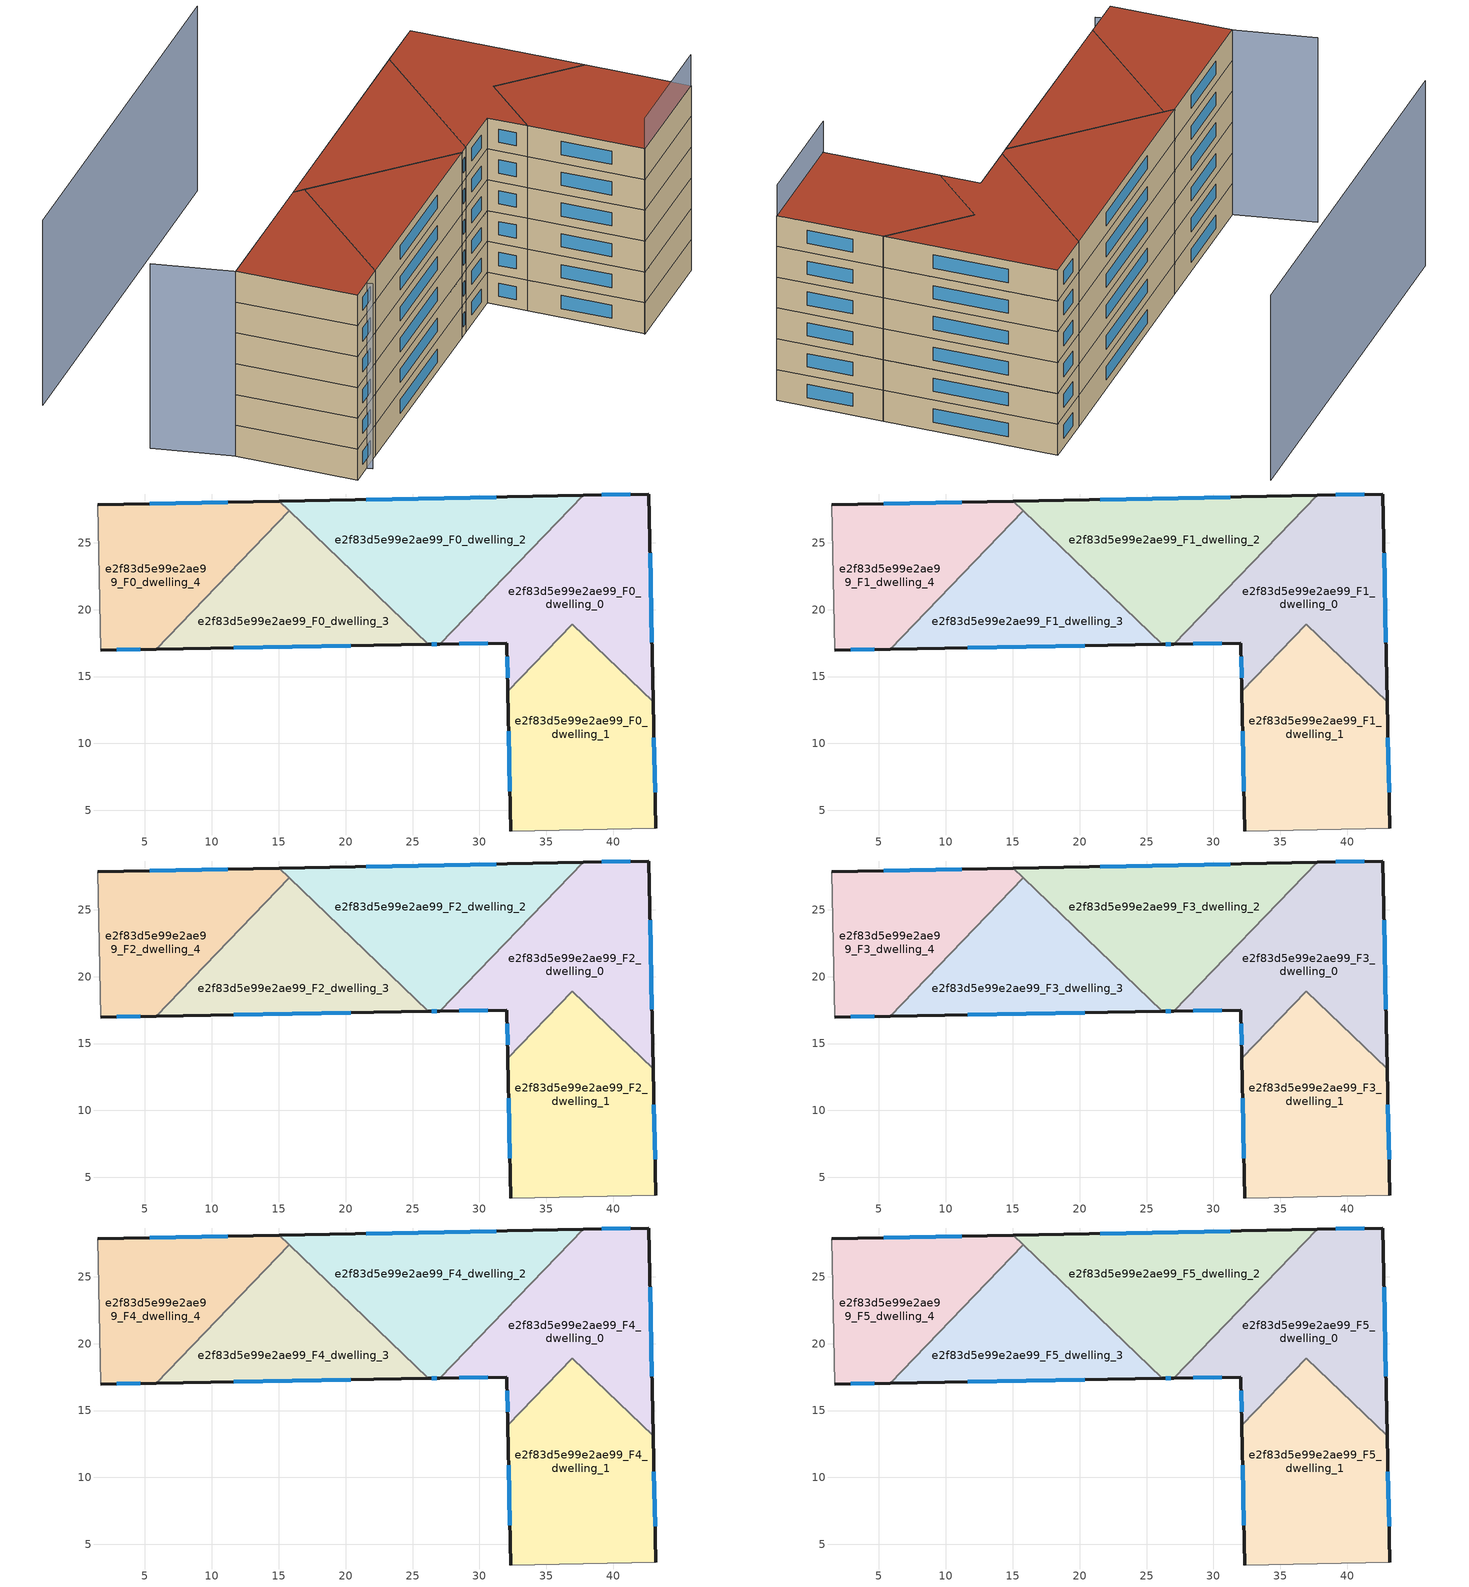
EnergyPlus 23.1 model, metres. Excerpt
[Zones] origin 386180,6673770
e2f83d5e99e2ae99_F0_dwelling_0
 floor ground (EU_floor_Construction): 42.66,28.64 42.98,13.13 36.95,18.92 32.12,13.9 32.04,17.5 27.05,17.42 37.75,28.55 z0
 wall outside (EU_wall_Construction): 27.05,17.42 32.04,17.5 32.12,13.9 / 42.98,13.13 42.66,28.64 37.75,28.55 z0:3
 wall to e2f83d5e99e2ae99_F0_dwelling_1 (EU_wall_Construction): 32.12,13.9 36.95,18.92 42.98,13.13 z0:3
 wall to e2f83d5e99e2ae99_F0_dwelling_2 (EU_wall_Construction): 37.75,28.55 27.05,17.42 z0:3
 window (EU_Window_Construction): 32.07,16.47 32.1,14.93 / 28.48,17.44 30.62,17.48 / 41.25,28.62 39.15,28.57 / 42.89,17.56 42.75,24.21 z0.86:2.14
e2f83d5e99e2ae99_F0_dwelling_1
 floor ground (EU_floor_Construction): 42.98,13.13 43.18,3.66 32.34,3.46 32.12,13.9 36.95,18.92 z0
 wall outside (EU_wall_Construction): 32.12,13.9 32.34,3.46 / 43.18,3.66 42.98,13.13 z0:3
 wall adiabatic (EU_wall_Construction): 32.34,3.46 43.18,3.66 z0:3
 window (EU_Window_Construction): 32.18,10.91 32.28,6.44 / 43.12,6.36 43.04,10.42 z0.86:2.14
e2f83d5e99e2ae99_F0_dwelling_2
 floor ground (EU_floor_Construction): 37.75,28.55 27.05,17.42 26.18,17.4 15.06,28.1 z0
 wall outside (EU_wall_Construction): 26.18,17.4 27.05,17.42 / 37.75,28.55 15.06,28.1 z0:3
 wall to e2f83d5e99e2ae99_F0_dwelling_3 (EU_wall_Construction): 15.79,27.4 26.18,17.4 z0:3
 wall to e2f83d5e99e2ae99_F0_dwelling_4 (EU_wall_Construction): 15.06,28.1 15.78,27.4 z0:3
 window (EU_Window_Construction): 26.43,17.4 26.8,17.41 / 31.27,28.42 21.54,28.23 z0.86:2.14
e2f83d5e99e2ae99_F0_dwelling_3
 floor ground (EU_floor_Construction): 26.18,17.4 5.84,17.05 15.78,27.4 z0
 wall outside (EU_wall_Construction): 5.84,17.05 26.18,17.4 z0:3
 wall to e2f83d5e99e2ae99_F0_dwelling_4 (EU_wall_Construction): 15.79,27.4 5.84,17.05 z0:3
 window (EU_Window_Construction): 11.65,17.15 20.37,17.3 z0.86:2.14
e2f83d5e99e2ae99_F0_dwelling_4
 floor ground (EU_floor_Construction): 15.78,27.4 5.84,17.05 1.7,16.98 1.47,27.83 15.06,28.1 z0
 wall outside (EU_wall_Construction): 1.7,16.98 5.84,17.05 / 15.06,28.1 1.47,27.83 z0:3
 wall adiabatic (EU_wall_Construction): 1.47,27.83 1.7,16.98 z0:3
 window (EU_Window_Construction): 2.88,17 4.66,17.03 / 11.18,28.02 5.35,27.91 z0.86:2.14
e2f83d5e99e2ae99_F1_dwelling_0
 floor to e2f83d5e99e2ae99_F0_dwelling_0 (EU_floor_Construction): 42.65,28.64 42.98,13.13 36.95,18.92 32.12,13.9 32.04,17.5 27.05,17.42 37.75,28.55 z3
 wall outside (EU_wall_Construction): 27.05,17.42 32.04,17.5 32.12,13.9 / 42.98,13.13 42.66,28.64 37.75,28.55 z3:6
 wall to e2f83d5e99e2ae99_F1_dwelling_1 (EU_wall_Construction): 32.12,13.9 36.95,18.92 42.98,13.13 z3:6
 wall to e2f83d5e99e2ae99_F1_dwelling_2 (EU_wall_Construction): 37.75,28.55 27.05,17.42 z3:6
 window (EU_Window_Construction): 32.07,16.47 32.1,14.93 / 28.48,17.44 30.62,17.48 / 41.25,28.62 39.15,28.57 / 42.89,17.56 42.75,24.21 z3.86:5.14
e2f83d5e99e2ae99_F1_dwelling_1
 floor to e2f83d5e99e2ae99_F0_dwelling_1 (EU_floor_Construction): 42.98,13.13 43.18,3.66 32.34,3.46 32.12,13.9 36.95,18.92 z3
 wall outside (EU_wall_Construction): 32.12,13.9 32.34,3.46 / 43.18,3.66 42.98,13.13 z3:6
 wall adiabatic (EU_wall_Construction): 32.34,3.46 43.18,3.66 z3:6
 window (EU_Window_Construction): 32.18,10.91 32.28,6.44 / 43.12,6.36 43.04,10.42 z3.86:5.14
e2f83d5e99e2ae99_F1_dwelling_2
 floor to e2f83d5e99e2ae99_F0_dwelling_2 (EU_floor_Construction): 37.75,28.55 27.05,17.42 26.18,17.4 15.06,28.1 z3
 wall outside (EU_wall_Construction): 26.18,17.4 27.05,17.42 / 37.75,28.55 15.06,28.1 z3:6
 wall to e2f83d5e99e2ae99_F1_dwelling_3 (EU_wall_Construction): 15.79,27.4 26.18,17.4 z3:6
 wall to e2f83d5e99e2ae99_F1_dwelling_4 (EU_wall_Construction): 15.06,28.1 15.78,27.4 z3:6
 window (EU_Window_Construction): 26.43,17.4 26.8,17.41 / 31.27,28.42 21.54,28.23 z3.86:5.14
e2f83d5e99e2ae99_F1_dwelling_3
 floor to e2f83d5e99e2ae99_F0_dwelling_3 (EU_floor_Construction): 26.18,17.4 5.84,17.05 15.78,27.4 z3
 wall outside (EU_wall_Construction): 5.84,17.05 26.18,17.4 z3:6
 wall to e2f83d5e99e2ae99_F1_dwelling_4 (EU_wall_Construction): 15.79,27.4 5.84,17.05 z3:6
 window (EU_Window_Construction): 11.65,17.15 20.37,17.3 z3.86:5.14
e2f83d5e99e2ae99_F1_dwelling_4
 floor to e2f83d5e99e2ae99_F0_dwelling_4 (EU_floor_Construction): 15.78,27.4 5.84,17.05 1.7,16.98 1.47,27.83 15.06,28.1 z3
 wall outside (EU_wall_Construction): 1.7,16.98 5.84,17.05 / 15.06,28.1 1.47,27.83 z3:6
 wall adiabatic (EU_wall_Construction): 1.47,27.83 1.7,16.98 z3:6
 window (EU_Window_Construction): 2.88,17 4.66,17.03 / 11.18,28.02 5.35,27.91 z3.86:5.14
e2f83d5e99e2ae99_F2_dwelling_0
 floor to e2f83d5e99e2ae99_F1_dwelling_0 (EU_floor_Construction): 42.65,28.64 42.98,13.13 36.95,18.92 32.12,13.9 32.04,17.5 27.05,17.42 37.75,28.55 z6
 wall outside (EU_wall_Construction): 27.05,17.42 32.04,17.5 32.12,13.9 / 42.98,13.13 42.66,28.64 37.75,28.55 z6:9
 wall to e2f83d5e99e2ae99_F2_dwelling_1 (EU_wall_Construction): 32.12,13.9 36.95,18.92 42.98,13.13 z6:9
 wall to e2f83d5e99e2ae99_F2_dwelling_2 (EU_wall_Construction): 37.75,28.55 27.05,17.42 z6:9
 window (EU_Window_Construction): 32.07,16.47 32.1,14.93 / 28.48,17.44 30.62,17.48 / 41.25,28.62 39.15,28.57 / 42.89,17.56 42.75,24.21 z6.86:8.14
e2f83d5e99e2ae99_F2_dwelling_1
 floor to e2f83d5e99e2ae99_F1_dwelling_1 (EU_floor_Construction): 42.98,13.13 43.18,3.66 32.34,3.46 32.12,13.9 36.95,18.92 z6
 wall outside (EU_wall_Construction): 32.12,13.9 32.34,3.46 / 43.18,3.66 42.98,13.13 z6:9
 wall adiabatic (EU_wall_Construction): 32.34,3.46 43.18,3.66 z6:9
 window (EU_Window_Construction): 32.18,10.91 32.28,6.44 / 43.12,6.36 43.04,10.42 z6.86:8.14
e2f83d5e99e2ae99_F2_dwelling_2
 floor to e2f83d5e99e2ae99_F1_dwelling_2 (EU_floor_Construction): 37.75,28.55 27.05,17.42 26.18,17.4 15.06,28.1 z6
 wall outside (EU_wall_Construction): 26.18,17.4 27.05,17.42 / 37.75,28.55 15.06,28.1 z6:9
 wall to e2f83d5e99e2ae99_F2_dwelling_3 (EU_wall_Construction): 15.79,27.4 26.18,17.4 z6:9
 wall to e2f83d5e99e2ae99_F2_dwelling_4 (EU_wall_Construction): 15.06,28.1 15.78,27.4 z6:9
 window (EU_Window_Construction): 26.43,17.4 26.8,17.41 / 31.27,28.42 21.54,28.23 z6.86:8.14
e2f83d5e99e2ae99_F2_dwelling_3
 floor to e2f83d5e99e2ae99_F1_dwelling_3 (EU_floor_Construction): 26.18,17.4 5.84,17.05 15.78,27.4 z6
 wall outside (EU_wall_Construction): 5.84,17.05 26.18,17.4 z6:9
 wall to e2f83d5e99e2ae99_F2_dwelling_4 (EU_wall_Construction): 15.79,27.4 5.84,17.05 z6:9
 window (EU_Window_Construction): 11.65,17.15 20.37,17.3 z6.86:8.14
e2f83d5e99e2ae99_F2_dwelling_4
 floor to e2f83d5e99e2ae99_F1_dwelling_4 (EU_floor_Construction): 15.78,27.4 5.84,17.05 1.7,16.98 1.47,27.83 15.06,28.1 z6
 wall outside (EU_wall_Construction): 1.7,16.98 5.84,17.05 / 15.06,28.1 1.47,27.83 z6:9
 wall adiabatic (EU_wall_Construction): 1.47,27.83 1.7,16.98 z6:9
 window (EU_Window_Construction): 2.88,17 4.66,17.03 / 11.18,28.02 5.35,27.91 z6.86:8.14
e2f83d5e99e2ae99_F3_dwelling_0
 floor to e2f83d5e99e2ae99_F2_dwelling_0 (EU_floor_Construction): 42.65,28.64 42.98,13.13 36.95,18.92 32.12,13.9 32.04,17.5 27.05,17.42 37.75,28.55 z9
 wall outside (EU_wall_Construction): 27.05,17.42 32.04,17.5 32.12,13.9 / 42.98,13.13 42.66,28.64 37.75,28.55 z9:12
 wall to e2f83d5e99e2ae99_F3_dwelling_1 (EU_wall_Construction): 32.12,13.9 36.95,18.92 42.98,13.13 z9:12
 wall to e2f83d5e99e2ae99_F3_dwelling_2 (EU_wall_Construction): 37.75,28.55 27.05,17.42 z9:12
 window (EU_Window_Construction): 32.07,16.47 32.1,14.93 / 28.48,17.44 30.62,17.48 / 41.25,28.62 39.15,28.57 / 42.89,17.56 42.75,24.21 z9.86:11.14
e2f83d5e99e2ae99_F3_dwelling_1
 floor to e2f83d5e99e2ae99_F2_dwelling_1 (EU_floor_Construction): 42.98,13.13 43.18,3.66 32.34,3.46 32.12,13.9 36.95,18.92 z9
 wall outside (EU_wall_Construction): 32.12,13.9 32.34,3.46 / 43.18,3.66 42.98,13.13 z9:12
 wall adiabatic (EU_wall_Construction): 32.34,3.46 43.18,3.66 z9:12
 window (EU_Window_Construction): 32.18,10.91 32.28,6.44 / 43.12,6.36 43.04,10.42 z9.86:11.14
e2f83d5e99e2ae99_F3_dwelling_2
 floor to e2f83d5e99e2ae99_F2_dwelling_2 (EU_floor_Construction): 37.75,28.55 27.05,17.42 26.18,17.4 15.06,28.1 z9
 wall outside (EU_wall_Construction): 26.18,17.4 27.05,17.42 / 37.75,28.55 15.06,28.1 z9:12
 wall to e2f83d5e99e2ae99_F3_dwelling_3 (EU_wall_Construction): 15.79,27.4 26.18,17.4 z9:12
 wall to e2f83d5e99e2ae99_F3_dwelling_4 (EU_wall_Construction): 15.06,28.1 15.78,27.4 z9:12
 window (EU_Window_Construction): 26.43,17.4 26.8,17.41 / 31.27,28.42 21.54,28.23 z9.86:11.14
e2f83d5e99e2ae99_F3_dwelling_3
 floor to e2f83d5e99e2ae99_F2_dwelling_3 (EU_floor_Construction): 26.18,17.4 5.84,17.05 15.78,27.4 z9
 wall outside (EU_wall_Construction): 5.84,17.05 26.18,17.4 z9:12
 wall to e2f83d5e99e2ae99_F3_dwelling_4 (EU_wall_Construction): 15.79,27.4 5.84,17.05 z9:12
 window (EU_Window_Construction): 11.65,17.15 20.37,17.3 z9.86:11.14
e2f83d5e99e2ae99_F3_dwelling_4
 floor to e2f83d5e99e2ae99_F2_dwelling_4 (EU_floor_Construction): 15.78,27.4 5.84,17.05 1.7,16.98 1.47,27.83 15.06,28.1 z9
 wall outside (EU_wall_Construction): 1.7,16.98 5.84,17.05 / 15.06,28.1 1.47,27.83 z9:12
 wall adiabatic (EU_wall_Construction): 1.47,27.83 1.7,16.98 z9:12
 window (EU_Window_Construction): 2.88,17 4.66,17.03 / 11.18,28.02 5.35,27.91 z9.86:11.14
e2f83d5e99e2ae99_F4_dwelling_0
 floor to e2f83d5e99e2ae99_F3_dwelling_0 (EU_floor_Construction): 42.65,28.64 42.98,13.13 36.95,18.92 32.12,13.9 32.04,17.5 27.05,17.42 37.75,28.55 z12
 wall outside (EU_wall_Construction): 27.05,17.42 32.04,17.5 32.12,13.9 / 42.98,13.13 42.66,28.64 37.75,28.55 z12:15
 wall to e2f83d5e99e2ae99_F4_dwelling_1 (EU_wall_Construction): 32.12,13.9 36.95,18.92 42.98,13.13 z12:15
 wall to e2f83d5e99e2ae99_F4_dwelling_2 (EU_wall_Construction): 37.75,28.55 27.05,17.42 z12:15
 window (EU_Window_Construction): 32.07,16.47 32.1,14.93 / 28.48,17.44 30.62,17.48 / 41.25,28.62 39.15,28.57 / 42.89,17.56 42.75,24.21 z12.86:14.14
e2f83d5e99e2ae99_F4_dwelling_1
 floor to e2f83d5e99e2ae99_F3_dwelling_1 (EU_floor_Construction): 42.98,13.13 43.18,3.66 32.34,3.46 32.12,13.9 36.95,18.92 z12
 wall outside (EU_wall_Construction): 32.12,13.9 32.34,3.46 / 43.18,3.66 42.98,13.13 z12:15
 wall adiabatic (EU_wall_Construction): 32.34,3.46 43.18,3.66 z12:15
 window (EU_Window_Construction): 32.18,10.91 32.28,6.44 / 43.12,6.36 43.04,10.42 z12.86:14.14
e2f83d5e99e2ae99_F4_dwelling_2
 floor to e2f83d5e99e2ae99_F3_dwelling_2 (EU_floor_Construction): 37.75,28.55 27.05,17.42 26.18,17.4 15.06,28.1 z12
 wall outside (EU_wall_Construction): 26.18,17.4 27.05,17.42 / 37.75,28.55 15.06,28.1 z12:15
 wall to e2f83d5e99e2ae99_F4_dwelling_3 (EU_wall_Construction): 15.79,27.4 26.18,17.4 z12:15
 wall to e2f83d5e99e2ae99_F4_dwelling_4 (EU_wall_Construction): 15.06,28.1 15.78,27.4 z12:15
 window (EU_Window_Construction): 26.43,17.4 26.8,17.41 / 31.27,28.42 21.54,28.23 z12.86:14.14
e2f83d5e99e2ae99_F4_dwelling_3
 floor to e2f83d5e99e2ae99_F3_dwelling_3 (EU_floor_Construction): 26.18,17.4 5.84,17.05 15.78,27.4 z12
 wall outside (EU_wall_Construction): 5.84,17.05 26.18,17.4 z12:15
 wall to e2f83d5e99e2ae99_F4_dwelling_4 (EU_wall_Construction): 15.79,27.4 5.84,17.05 z12:15
 window (EU_Window_Construction): 11.65,17.15 20.37,17.3 z12.86:14.14
e2f83d5e99e2ae99_F4_dwelling_4
 floor to e2f83d5e99e2ae99_F3_dwelling_4 (EU_floor_Construction): 15.78,27.4 5.84,17.05 1.7,16.98 1.47,27.83 15.06,28.1 z12
 wall outside (EU_wall_Construction): 1.7,16.98 5.84,17.05 / 15.06,28.1 1.47,27.83 z12:15
 wall adiabatic (EU_wall_Construction): 1.47,27.83 1.7,16.98 z12:15
 window (EU_Window_Construction): 2.88,17 4.66,17.03 / 11.18,28.02 5.35,27.91 z12.86:14.14
e2f83d5e99e2ae99_F5_dwelling_0
 floor to e2f83d5e99e2ae99_F4_dwelling_0 (EU_floor_Construction): 42.65,28.64 42.98,13.13 36.95,18.92 32.12,13.9 32.04,17.5 27.05,17.42 37.75,28.55 z15
 wall outside (EU_wall_Construction): 27.05,17.42 32.04,17.5 32.12,13.9 / 42.98,13.13 42.66,28.64 37.75,28.55 z15:18
 wall to e2f83d5e99e2ae99_F5_dwelling_1 (EU_wall_Construction): 32.12,13.9 36.95,18.92 42.98,13.13 z15:18
 wall to e2f83d5e99e2ae99_F5_dwelling_2 (EU_wall_Construction): 37.75,28.55 27.05,17.42 z15:18
 window (EU_Window_Construction): 32.07,16.47 32.1,14.93 / 28.48,17.44 30.62,17.48 / 41.25,28.62 39.15,28.57 / 42.89,17.56 42.75,24.21 z15.86:17.14
 roof outside (EU_roof_Construction): 42.98,13.13 42.66,28.64 37.75,28.55 27.05,17.42 32.04,17.5 32.12,13.9 36.95,18.92 z18
e2f83d5e99e2ae99_F5_dwelling_1
 floor to e2f83d5e99e2ae99_F4_dwelling_1 (EU_floor_Construction): 42.98,13.13 43.18,3.66 32.34,3.46 32.12,13.9 36.95,18.92 z15
 wall outside (EU_wall_Construction): 32.12,13.9 32.34,3.46 / 43.18,3.66 42.98,13.13 z15:18
 wall adiabatic (EU_wall_Construction): 32.34,3.46 43.18,3.66 z15:18
 window (EU_Window_Construction): 32.18,10.91 32.28,6.44 / 43.12,6.36 43.04,10.42 z15.86:17.14
 roof outside (EU_roof_Construction): 43.18,3.66 42.98,13.13 36.95,18.92 32.12,13.9 32.34,3.46 z18
e2f83d5e99e2ae99_F5_dwelling_2
 floor to e2f83d5e99e2ae99_F4_dwelling_2 (EU_floor_Construction): 37.75,28.55 27.05,17.42 26.18,17.4 15.06,28.1 z15
 wall outside (EU_wall_Construction): 26.18,17.4 27.05,17.42 / 37.75,28.55 15.06,28.1 z15:18
 wall to e2f83d5e99e2ae99_F5_dwelling_3 (EU_wall_Construction): 15.79,27.4 26.18,17.4 z15:18
 wall to e2f83d5e99e2ae99_F5_dwelling_4 (EU_wall_Construction): 15.06,28.1 15.78,27.4 z15:18
 window (EU_Window_Construction): 26.43,17.4 26.8,17.41 / 31.27,28.42 21.54,28.23 z15.86:17.14
 roof outside (EU_roof_Construction): 27.05,17.42 37.75,28.55 15.06,28.1 26.18,17.4 z18
e2f83d5e99e2ae99_F5_dwelling_3
 floor to e2f83d5e99e2ae99_F4_dwelling_3 (EU_floor_Construction): 26.18,17.4 5.84,17.05 15.78,27.4 z15
 wall outside (EU_wall_Construction): 5.84,17.05 26.18,17.4 z15:18
 wall to e2f83d5e99e2ae99_F5_dwelling_4 (EU_wall_Construction): 15.79,27.4 5.84,17.05 z15:18
 window (EU_Window_Construction): 11.65,17.15 20.37,17.3 z15.86:17.14
 roof outside (EU_roof_Construction): 26.18,17.4 15.78,27.4 5.84,17.05 z18
e2f83d5e99e2ae99_F5_dwelling_4
 floor to e2f83d5e99e2ae99_F4_dwelling_4 (EU_floor_Construction): 15.78,27.4 5.84,17.05 1.7,16.98 1.47,27.83 15.06,28.1 z15
 wall outside (EU_wall_Construction): 1.7,16.98 5.84,17.05 / 15.06,28.1 1.47,27.83 z15:18
 wall adiabatic (EU_wall_Construction): 1.47,27.83 1.7,16.98 z15:18
 window (EU_Window_Construction): 2.88,17 4.66,17.03 / 11.18,28.02 5.35,27.91 z15.86:17.14
 roof outside (EU_roof_Construction): 5.84,17.05 15.78,27.4 15.06,28.1 1.47,27.83 1.7,16.98 z18
shading: 32.27,3.46 43.18,3.68 z0:21; 0.01,34.9 3.88,16.49 / 39.79,46.57 3.11,45.77 z0:18
[Building]
EU S2 Campaign: North Axis=0; Terrain=City; Solar Distribution=FullExterior
[Site:Location]
Helsinki-Vantaa.AP: Latitude=60.317; Longitude=24.963; Time Zone=2; Elevation=54.6
[SizingPeriod:WeatherFileDays]
AnnualSizingPeriod: Begin Month=1; Begin Day of Month=1; End Month=12; End Day of Month=31; Day of Week for Start Day=Monday; Use Weather File Daylight Saving Period=No; Use Weather File Rain and Snow Indicators=No
[MATERIAL]
EU_InternalMass_Material: Roughness=MediumRough; Thickness=0.1; Conductivity=1; Density=1800; Specific Heat=900; Thermal Absorptance=0.9; Solar Absorptance=0.7; Visible Absorptance=0.7
[MATERIAL:NOMASS] Roughness=MediumRough; Thermal Absorptance=0.9; Solar Absorptance=0.7; Visible Absorptance=0.7
Name | Thermal Resistance
EU_wall_NoMass | 2.29768
EU_roof_NoMass | 2.65117
EU_floor_NoMass | 2.06791
[WINDOWMATERIAL:SIMPLEGLAZINGSYSTEM]
EU_Window_SimpleGlazing: UFactor=2.12775; Solar Heat Gain Coefficient=0.7; Visible Transmittance=0.7
[CONSTRUCTION]
EU_wall_Construction: EU_wall_NoMass
EU_roof_Construction: EU_roof_NoMass
EU_floor_Construction: EU_floor_NoMass
EU_Window_Construction: EU_Window_SimpleGlazing
EU_InternalMass_Construction: EU_InternalMass_Material
[ZONE] Type=1; Multiplier=1; Ceiling Height=autocalculate; Floor Area=autocalculate; Part of Total Floor Area=Yes
Name | Volume
e2f83d5e99e2ae99_F0_dwelling_0; e2f83d5e99e2ae99_F1_dwelling_0; e2f83d5e99e2ae99_F2_dwelling_0; e2f83d5e99e2ae99_F3_dwelling_0; e2f83d5e99e2ae99_F4_dwelling_0; e2f83d5e99e2ae99_F5_dwelling_0 | 385.954
e2f83d5e99e2ae99_F0_dwelling_1 | 411.095
e2f83d5e99e2ae99_F1_dwelling_1; e2f83d5e99e2ae99_F2_dwelling_1; e2f83d5e99e2ae99_F3_dwelling_1; e2f83d5e99e2ae99_F4_dwelling_1; e2f83d5e99e2ae99_F5_dwelling_1 | 411.096
e2f83d5e99e2ae99_F0_dwelling_2 | 385.916
e2f83d5e99e2ae99_F1_dwelling_2; e2f83d5e99e2ae99_F2_dwelling_2; e2f83d5e99e2ae99_F3_dwelling_2; e2f83d5e99e2ae99_F4_dwelling_2; e2f83d5e99e2ae99_F5_dwelling_2 | 385.918
e2f83d5e99e2ae99_F0_dwelling_3 | 310.528
e2f83d5e99e2ae99_F1_dwelling_3; e2f83d5e99e2ae99_F2_dwelling_3; e2f83d5e99e2ae99_F3_dwelling_3; e2f83d5e99e2ae99_F4_dwelling_3; e2f83d5e99e2ae99_F5_dwelling_3 | 310.527
e2f83d5e99e2ae99_F0_dwelling_4; e2f83d5e99e2ae99_F1_dwelling_4; e2f83d5e99e2ae99_F2_dwelling_4; e2f83d5e99e2ae99_F3_dwelling_4; e2f83d5e99e2ae99_F4_dwelling_4; e2f83d5e99e2ae99_F5_dwelling_4 | 310.518
[INTERNALMASS] Construction=EU_InternalMass_Construction
Name | Zone or ZoneList | Surface Area
e2f83d5e99e2ae99_F0_dwelling_0_EU_InternalMass | e2f83d5e99e2ae99_F0_dwelling_0 | 128.652
e2f83d5e99e2ae99_F0_dwelling_1_EU_InternalMass | e2f83d5e99e2ae99_F0_dwelling_1 | 137.03
e2f83d5e99e2ae99_F0_dwelling_2_EU_InternalMass | e2f83d5e99e2ae99_F0_dwelling_2 | 128.637
e2f83d5e99e2ae99_F0_dwelling_3_EU_InternalMass | e2f83d5e99e2ae99_F0_dwelling_3 | 103.509
e2f83d5e99e2ae99_F0_dwelling_4_EU_InternalMass | e2f83d5e99e2ae99_F0_dwelling_4 | 103.506
e2f83d5e99e2ae99_F1_dwelling_0_EU_InternalMass | e2f83d5e99e2ae99_F1_dwelling_0 | 128.652
e2f83d5e99e2ae99_F1_dwelling_1_EU_InternalMass | e2f83d5e99e2ae99_F1_dwelling_1 | 137.03
e2f83d5e99e2ae99_F1_dwelling_2_EU_InternalMass | e2f83d5e99e2ae99_F1_dwelling_2 | 128.637
e2f83d5e99e2ae99_F1_dwelling_3_EU_InternalMass | e2f83d5e99e2ae99_F1_dwelling_3 | 103.509
e2f83d5e99e2ae99_F1_dwelling_4_EU_InternalMass | e2f83d5e99e2ae99_F1_dwelling_4 | 103.506
e2f83d5e99e2ae99_F2_dwelling_0_EU_InternalMass | e2f83d5e99e2ae99_F2_dwelling_0 | 128.652
e2f83d5e99e2ae99_F2_dwelling_1_EU_InternalMass | e2f83d5e99e2ae99_F2_dwelling_1 | 137.03
e2f83d5e99e2ae99_F2_dwelling_2_EU_InternalMass | e2f83d5e99e2ae99_F2_dwelling_2 | 128.637
e2f83d5e99e2ae99_F2_dwelling_3_EU_InternalMass | e2f83d5e99e2ae99_F2_dwelling_3 | 103.509
e2f83d5e99e2ae99_F2_dwelling_4_EU_InternalMass | e2f83d5e99e2ae99_F2_dwelling_4 | 103.506
e2f83d5e99e2ae99_F3_dwelling_0_EU_InternalMass | e2f83d5e99e2ae99_F3_dwelling_0 | 128.652
e2f83d5e99e2ae99_F3_dwelling_1_EU_InternalMass | e2f83d5e99e2ae99_F3_dwelling_1 | 137.03
e2f83d5e99e2ae99_F3_dwelling_2_EU_InternalMass | e2f83d5e99e2ae99_F3_dwelling_2 | 128.637
e2f83d5e99e2ae99_F3_dwelling_3_EU_InternalMass | e2f83d5e99e2ae99_F3_dwelling_3 | 103.509
e2f83d5e99e2ae99_F3_dwelling_4_EU_InternalMass | e2f83d5e99e2ae99_F3_dwelling_4 | 103.506
e2f83d5e99e2ae99_F4_dwelling_0_EU_InternalMass | e2f83d5e99e2ae99_F4_dwelling_0 | 128.652
e2f83d5e99e2ae99_F4_dwelling_1_EU_InternalMass | e2f83d5e99e2ae99_F4_dwelling_1 | 137.03
e2f83d5e99e2ae99_F4_dwelling_2_EU_InternalMass | e2f83d5e99e2ae99_F4_dwelling_2 | 128.637
e2f83d5e99e2ae99_F4_dwelling_3_EU_InternalMass | e2f83d5e99e2ae99_F4_dwelling_3 | 103.509
e2f83d5e99e2ae99_F4_dwelling_4_EU_InternalMass | e2f83d5e99e2ae99_F4_dwelling_4 | 103.506
e2f83d5e99e2ae99_F5_dwelling_0_EU_InternalMass | e2f83d5e99e2ae99_F5_dwelling_0 | 128.652
e2f83d5e99e2ae99_F5_dwelling_1_EU_InternalMass | e2f83d5e99e2ae99_F5_dwelling_1 | 137.03
e2f83d5e99e2ae99_F5_dwelling_2_EU_InternalMass | e2f83d5e99e2ae99_F5_dwelling_2 | 128.637
e2f83d5e99e2ae99_F5_dwelling_3_EU_InternalMass | e2f83d5e99e2ae99_F5_dwelling_3 | 103.509
e2f83d5e99e2ae99_F5_dwelling_4_EU_InternalMass | e2f83d5e99e2ae99_F5_dwelling_4 | 103.506
[OTHEREQUIPMENT] Fuel Type=Electricity; Design Level Calculation Method=Watts/Area; Power per Zone Floor Area=1; Fraction Latent=0; Fraction Radiant=0; Fraction Lost=0; Carbon Dioxide Generation Rate=0; EndUse Subcategory=EU_Step8_InternalGains
Name | Zone or ZoneList or Space or SpaceList | Schedule
EU_Step8_InternalGain_e2f83d5e99e2ae99_F0_dwelling_0_f000 | e2f83d5e99e2ae99_F0_dwelling_0 | EU_Step8_GainSchedule_e2f83d5e99e2ae99_F0_dwelling_0_f000
EU_Step8_InternalGain_e2f83d5e99e2ae99_F0_dwelling_1_f000 | e2f83d5e99e2ae99_F0_dwelling_1 | EU_Step8_GainSchedule_e2f83d5e99e2ae99_F0_dwelling_1_f000
EU_Step8_InternalGain_e2f83d5e99e2ae99_F0_dwelling_2_f000 | e2f83d5e99e2ae99_F0_dwelling_2 | EU_Step8_GainSchedule_e2f83d5e99e2ae99_F0_dwelling_2_f000
EU_Step8_InternalGain_e2f83d5e99e2ae99_F0_dwelling_3_f000 | e2f83d5e99e2ae99_F0_dwelling_3 | EU_Step8_GainSchedule_e2f83d5e99e2ae99_F0_dwelling_3_f000
EU_Step8_InternalGain_e2f83d5e99e2ae99_F0_dwelling_4_f000 | e2f83d5e99e2ae99_F0_dwelling_4 | EU_Step8_GainSchedule_e2f83d5e99e2ae99_F0_dwelling_4_f000
EU_Step8_InternalGain_e2f83d5e99e2ae99_F1_dwelling_0_f000 | e2f83d5e99e2ae99_F1_dwelling_0 | EU_Step8_GainSchedule_e2f83d5e99e2ae99_F1_dwelling_0_f000
EU_Step8_InternalGain_e2f83d5e99e2ae99_F1_dwelling_1_f000 | e2f83d5e99e2ae99_F1_dwelling_1 | EU_Step8_GainSchedule_e2f83d5e99e2ae99_F1_dwelling_1_f000
EU_Step8_InternalGain_e2f83d5e99e2ae99_F1_dwelling_2_f000 | e2f83d5e99e2ae99_F1_dwelling_2 | EU_Step8_GainSchedule_e2f83d5e99e2ae99_F1_dwelling_2_f000
EU_Step8_InternalGain_e2f83d5e99e2ae99_F1_dwelling_3_f000 | e2f83d5e99e2ae99_F1_dwelling_3 | EU_Step8_GainSchedule_e2f83d5e99e2ae99_F1_dwelling_3_f000
EU_Step8_InternalGain_e2f83d5e99e2ae99_F1_dwelling_4_f000 | e2f83d5e99e2ae99_F1_dwelling_4 | EU_Step8_GainSchedule_e2f83d5e99e2ae99_F1_dwelling_4_f000
EU_Step8_InternalGain_e2f83d5e99e2ae99_F2_dwelling_0_f000 | e2f83d5e99e2ae99_F2_dwelling_0 | EU_Step8_GainSchedule_e2f83d5e99e2ae99_F2_dwelling_0_f000
EU_Step8_InternalGain_e2f83d5e99e2ae99_F2_dwelling_1_f000 | e2f83d5e99e2ae99_F2_dwelling_1 | EU_Step8_GainSchedule_e2f83d5e99e2ae99_F2_dwelling_1_f000
EU_Step8_InternalGain_e2f83d5e99e2ae99_F2_dwelling_2_f000 | e2f83d5e99e2ae99_F2_dwelling_2 | EU_Step8_GainSchedule_e2f83d5e99e2ae99_F2_dwelling_2_f000
EU_Step8_InternalGain_e2f83d5e99e2ae99_F2_dwelling_3_f000 | e2f83d5e99e2ae99_F2_dwelling_3 | EU_Step8_GainSchedule_e2f83d5e99e2ae99_F2_dwelling_3_f000
EU_Step8_InternalGain_e2f83d5e99e2ae99_F2_dwelling_4_f000 | e2f83d5e99e2ae99_F2_dwelling_4 | EU_Step8_GainSchedule_e2f83d5e99e2ae99_F2_dwelling_4_f000
EU_Step8_InternalGain_e2f83d5e99e2ae99_F3_dwelling_0_f000 | e2f83d5e99e2ae99_F3_dwelling_0 | EU_Step8_GainSchedule_e2f83d5e99e2ae99_F3_dwelling_0_f000
EU_Step8_InternalGain_e2f83d5e99e2ae99_F3_dwelling_1_f000 | e2f83d5e99e2ae99_F3_dwelling_1 | EU_Step8_GainSchedule_e2f83d5e99e2ae99_F3_dwelling_1_f000
EU_Step8_InternalGain_e2f83d5e99e2ae99_F3_dwelling_2_f000 | e2f83d5e99e2ae99_F3_dwelling_2 | EU_Step8_GainSchedule_e2f83d5e99e2ae99_F3_dwelling_2_f000
EU_Step8_InternalGain_e2f83d5e99e2ae99_F3_dwelling_3_f000 | e2f83d5e99e2ae99_F3_dwelling_3 | EU_Step8_GainSchedule_e2f83d5e99e2ae99_F3_dwelling_3_f000
EU_Step8_InternalGain_e2f83d5e99e2ae99_F3_dwelling_4_f000 | e2f83d5e99e2ae99_F3_dwelling_4 | EU_Step8_GainSchedule_e2f83d5e99e2ae99_F3_dwelling_4_f000
EU_Step8_InternalGain_e2f83d5e99e2ae99_F4_dwelling_0_f000 | e2f83d5e99e2ae99_F4_dwelling_0 | EU_Step8_GainSchedule_e2f83d5e99e2ae99_F4_dwelling_0_f000
EU_Step8_InternalGain_e2f83d5e99e2ae99_F4_dwelling_1_f000 | e2f83d5e99e2ae99_F4_dwelling_1 | EU_Step8_GainSchedule_e2f83d5e99e2ae99_F4_dwelling_1_f000
EU_Step8_InternalGain_e2f83d5e99e2ae99_F4_dwelling_2_f000 | e2f83d5e99e2ae99_F4_dwelling_2 | EU_Step8_GainSchedule_e2f83d5e99e2ae99_F4_dwelling_2_f000
EU_Step8_InternalGain_e2f83d5e99e2ae99_F4_dwelling_3_f000 | e2f83d5e99e2ae99_F4_dwelling_3 | EU_Step8_GainSchedule_e2f83d5e99e2ae99_F4_dwelling_3_f000
EU_Step8_InternalGain_e2f83d5e99e2ae99_F4_dwelling_4_f000 | e2f83d5e99e2ae99_F4_dwelling_4 | EU_Step8_GainSchedule_e2f83d5e99e2ae99_F4_dwelling_4_f000
EU_Step8_InternalGain_e2f83d5e99e2ae99_F5_dwelling_0_f000 | e2f83d5e99e2ae99_F5_dwelling_0 | EU_Step8_GainSchedule_e2f83d5e99e2ae99_F5_dwelling_0_f000
EU_Step8_InternalGain_e2f83d5e99e2ae99_F5_dwelling_1_f000 | e2f83d5e99e2ae99_F5_dwelling_1 | EU_Step8_GainSchedule_e2f83d5e99e2ae99_F5_dwelling_1_f000
EU_Step8_InternalGain_e2f83d5e99e2ae99_F5_dwelling_2_f000 | e2f83d5e99e2ae99_F5_dwelling_2 | EU_Step8_GainSchedule_e2f83d5e99e2ae99_F5_dwelling_2_f000
EU_Step8_InternalGain_e2f83d5e99e2ae99_F5_dwelling_3_f000 | e2f83d5e99e2ae99_F5_dwelling_3 | EU_Step8_GainSchedule_e2f83d5e99e2ae99_F5_dwelling_3_f000
EU_Step8_InternalGain_e2f83d5e99e2ae99_F5_dwelling_4_f000 | e2f83d5e99e2ae99_F5_dwelling_4 | EU_Step8_GainSchedule_e2f83d5e99e2ae99_F5_dwelling_4_f000
[ZONEVENTILATION:DESIGNFLOWRATE] Schedule=EU_AlwaysOn; Design Flow Rate Calculation Method=AirChanges/Hour; Air Changes per Hour=0.580295; Ventilation Type=Natural; Fan Pressure Rise=0; Fan Total Efficiency=1; Constant Term Coefficient=1; Temperature Term Coefficient=0; Velocity Term Coefficient=0; Velocity Squared Term Coefficient=0; Minimum Indoor Temperature=-100; Maximum Indoor Temperature=100; Delta Temperature=-100; Minimum Outdoor Temperature=-100; Maximum Outdoor Temperature=100; Maximum Wind Speed=40
Name | Zone or ZoneList or Space or SpaceList
EU_ConstantAir_e2f83d5e99e2ae99_F0_dwelling_0 | e2f83d5e99e2ae99_F0_dwelling_0
EU_ConstantAir_e2f83d5e99e2ae99_F0_dwelling_1 | e2f83d5e99e2ae99_F0_dwelling_1
EU_ConstantAir_e2f83d5e99e2ae99_F0_dwelling_2 | e2f83d5e99e2ae99_F0_dwelling_2
EU_ConstantAir_e2f83d5e99e2ae99_F0_dwelling_3 | e2f83d5e99e2ae99_F0_dwelling_3
EU_ConstantAir_e2f83d5e99e2ae99_F0_dwelling_4 | e2f83d5e99e2ae99_F0_dwelling_4
EU_ConstantAir_e2f83d5e99e2ae99_F1_dwelling_0 | e2f83d5e99e2ae99_F1_dwelling_0
EU_ConstantAir_e2f83d5e99e2ae99_F1_dwelling_1 | e2f83d5e99e2ae99_F1_dwelling_1
EU_ConstantAir_e2f83d5e99e2ae99_F1_dwelling_2 | e2f83d5e99e2ae99_F1_dwelling_2
EU_ConstantAir_e2f83d5e99e2ae99_F1_dwelling_3 | e2f83d5e99e2ae99_F1_dwelling_3
EU_ConstantAir_e2f83d5e99e2ae99_F1_dwelling_4 | e2f83d5e99e2ae99_F1_dwelling_4
EU_ConstantAir_e2f83d5e99e2ae99_F2_dwelling_0 | e2f83d5e99e2ae99_F2_dwelling_0
EU_ConstantAir_e2f83d5e99e2ae99_F2_dwelling_1 | e2f83d5e99e2ae99_F2_dwelling_1
EU_ConstantAir_e2f83d5e99e2ae99_F2_dwelling_2 | e2f83d5e99e2ae99_F2_dwelling_2
EU_ConstantAir_e2f83d5e99e2ae99_F2_dwelling_3 | e2f83d5e99e2ae99_F2_dwelling_3
EU_ConstantAir_e2f83d5e99e2ae99_F2_dwelling_4 | e2f83d5e99e2ae99_F2_dwelling_4
EU_ConstantAir_e2f83d5e99e2ae99_F3_dwelling_0 | e2f83d5e99e2ae99_F3_dwelling_0
EU_ConstantAir_e2f83d5e99e2ae99_F3_dwelling_1 | e2f83d5e99e2ae99_F3_dwelling_1
EU_ConstantAir_e2f83d5e99e2ae99_F3_dwelling_2 | e2f83d5e99e2ae99_F3_dwelling_2
EU_ConstantAir_e2f83d5e99e2ae99_F3_dwelling_3 | e2f83d5e99e2ae99_F3_dwelling_3
EU_ConstantAir_e2f83d5e99e2ae99_F3_dwelling_4 | e2f83d5e99e2ae99_F3_dwelling_4
EU_ConstantAir_e2f83d5e99e2ae99_F4_dwelling_0 | e2f83d5e99e2ae99_F4_dwelling_0
EU_ConstantAir_e2f83d5e99e2ae99_F4_dwelling_1 | e2f83d5e99e2ae99_F4_dwelling_1
EU_ConstantAir_e2f83d5e99e2ae99_F4_dwelling_2 | e2f83d5e99e2ae99_F4_dwelling_2
EU_ConstantAir_e2f83d5e99e2ae99_F4_dwelling_3 | e2f83d5e99e2ae99_F4_dwelling_3
EU_ConstantAir_e2f83d5e99e2ae99_F4_dwelling_4 | e2f83d5e99e2ae99_F4_dwelling_4
EU_ConstantAir_e2f83d5e99e2ae99_F5_dwelling_0 | e2f83d5e99e2ae99_F5_dwelling_0
EU_ConstantAir_e2f83d5e99e2ae99_F5_dwelling_1 | e2f83d5e99e2ae99_F5_dwelling_1
EU_ConstantAir_e2f83d5e99e2ae99_F5_dwelling_2 | e2f83d5e99e2ae99_F5_dwelling_2
EU_ConstantAir_e2f83d5e99e2ae99_F5_dwelling_3 | e2f83d5e99e2ae99_F5_dwelling_3
EU_ConstantAir_e2f83d5e99e2ae99_F5_dwelling_4 | e2f83d5e99e2ae99_F5_dwelling_4
[HVACTEMPLATE:THERMOSTAT] Constant Heating Setpoint=20; Constant Cooling Setpoint=50
EU_HeatOnly_e2f83d5e99e2ae99_F0_dwelling_0; EU_HeatOnly_e2f83d5e99e2ae99_F0_dwelling_1; EU_HeatOnly_e2f83d5e99e2ae99_F0_dwelling_2; EU_HeatOnly_e2f83d5e99e2ae99_F0_dwelling_3; EU_HeatOnly_e2f83d5e99e2ae99_F0_dwelling_4; EU_HeatOnly_e2f83d5e99e2ae99_F1_dwelling_0; EU_HeatOnly_e2f83d5e99e2ae99_F1_dwelling_1; EU_HeatOnly_e2f83d5e99e2ae99_F1_dwelling_2; EU_HeatOnly_e2f83d5e99e2ae99_F1_dwelling_3; EU_HeatOnly_e2f83d5e99e2ae99_F1_dwelling_4; EU_HeatOnly_e2f83d5e99e2ae99_F2_dwelling_0; EU_HeatOnly_e2f83d5e99e2ae99_F2_dwelling_1; EU_HeatOnly_e2f83d5e99e2ae99_F2_dwelling_2; EU_HeatOnly_e2f83d5e99e2ae99_F2_dwelling_3; EU_HeatOnly_e2f83d5e99e2ae99_F2_dwelling_4; EU_HeatOnly_e2f83d5e99e2ae99_F3_dwelling_0; EU_HeatOnly_e2f83d5e99e2ae99_F3_dwelling_1; EU_HeatOnly_e2f83d5e99e2ae99_F3_dwelling_2; EU_HeatOnly_e2f83d5e99e2ae99_F3_dwelling_3; EU_HeatOnly_e2f83d5e99e2ae99_F3_dwelling_4; EU_HeatOnly_e2f83d5e99e2ae99_F4_dwelling_0; EU_HeatOnly_e2f83d5e99e2ae99_F4_dwelling_1; EU_HeatOnly_e2f83d5e99e2ae99_F4_dwelling_2; EU_HeatOnly_e2f83d5e99e2ae99_F4_dwelling_3; EU_HeatOnly_e2f83d5e99e2ae99_F4_dwelling_4; EU_HeatOnly_e2f83d5e99e2ae99_F5_dwelling_0; EU_HeatOnly_e2f83d5e99e2ae99_F5_dwelling_1; EU_HeatOnly_e2f83d5e99e2ae99_F5_dwelling_2; EU_HeatOnly_e2f83d5e99e2ae99_F5_dwelling_3; EU_HeatOnly_e2f83d5e99e2ae99_F5_dwelling_4
[HVACTEMPLATE:ZONE:IDEALLOADSAIRSYSTEM] System Availability Schedule=EU_AlwaysOn; Maximum Heating Supply Air Temperature=50; Minimum Cooling Supply Air Temperature=13; Maximum Heating Supply Air Humidity Ratio=0.0156; Minimum Cooling Supply Air Humidity Ratio=0.0077; Heating Limit=NoLimit; Cooling Limit=NoLimit; Heating Availability Schedule=EU_AlwaysOn; Cooling Availability Schedule=EU_CoolingOff; Dehumidification Control Type=ConstantSensibleHeatRatio; Cooling Sensible Heat Ratio=0.7; Dehumidification Setpoint=60; Humidification Control Type=None; Humidification Setpoint=30; Outdoor Air Method=None; Outdoor Air Flow Rate per Person=0.00944; Outdoor Air Flow Rate per Zone Floor Area=0; Outdoor Air Flow Rate per Zone=0; Demand Controlled Ventilation Type=None; Outdoor Air Economizer Type=NoEconomizer; Heat Recovery Type=None; Sensible Heat Recovery Effectiveness=0.7; Latent Heat Recovery Effectiveness=0.65
Name | Template Thermostat
e2f83d5e99e2ae99_F0_dwelling_0 | EU_HeatOnly_e2f83d5e99e2ae99_F0_dwelling_0
e2f83d5e99e2ae99_F0_dwelling_1 | EU_HeatOnly_e2f83d5e99e2ae99_F0_dwelling_1
e2f83d5e99e2ae99_F0_dwelling_2 | EU_HeatOnly_e2f83d5e99e2ae99_F0_dwelling_2
e2f83d5e99e2ae99_F0_dwelling_3 | EU_HeatOnly_e2f83d5e99e2ae99_F0_dwelling_3
e2f83d5e99e2ae99_F0_dwelling_4 | EU_HeatOnly_e2f83d5e99e2ae99_F0_dwelling_4
e2f83d5e99e2ae99_F1_dwelling_0 | EU_HeatOnly_e2f83d5e99e2ae99_F1_dwelling_0
e2f83d5e99e2ae99_F1_dwelling_1 | EU_HeatOnly_e2f83d5e99e2ae99_F1_dwelling_1
e2f83d5e99e2ae99_F1_dwelling_2 | EU_HeatOnly_e2f83d5e99e2ae99_F1_dwelling_2
e2f83d5e99e2ae99_F1_dwelling_3 | EU_HeatOnly_e2f83d5e99e2ae99_F1_dwelling_3
e2f83d5e99e2ae99_F1_dwelling_4 | EU_HeatOnly_e2f83d5e99e2ae99_F1_dwelling_4
e2f83d5e99e2ae99_F2_dwelling_0 | EU_HeatOnly_e2f83d5e99e2ae99_F2_dwelling_0
e2f83d5e99e2ae99_F2_dwelling_1 | EU_HeatOnly_e2f83d5e99e2ae99_F2_dwelling_1
e2f83d5e99e2ae99_F2_dwelling_2 | EU_HeatOnly_e2f83d5e99e2ae99_F2_dwelling_2
e2f83d5e99e2ae99_F2_dwelling_3 | EU_HeatOnly_e2f83d5e99e2ae99_F2_dwelling_3
e2f83d5e99e2ae99_F2_dwelling_4 | EU_HeatOnly_e2f83d5e99e2ae99_F2_dwelling_4
e2f83d5e99e2ae99_F3_dwelling_0 | EU_HeatOnly_e2f83d5e99e2ae99_F3_dwelling_0
e2f83d5e99e2ae99_F3_dwelling_1 | EU_HeatOnly_e2f83d5e99e2ae99_F3_dwelling_1
e2f83d5e99e2ae99_F3_dwelling_2 | EU_HeatOnly_e2f83d5e99e2ae99_F3_dwelling_2
e2f83d5e99e2ae99_F3_dwelling_3 | EU_HeatOnly_e2f83d5e99e2ae99_F3_dwelling_3
e2f83d5e99e2ae99_F3_dwelling_4 | EU_HeatOnly_e2f83d5e99e2ae99_F3_dwelling_4
e2f83d5e99e2ae99_F4_dwelling_0 | EU_HeatOnly_e2f83d5e99e2ae99_F4_dwelling_0
e2f83d5e99e2ae99_F4_dwelling_1 | EU_HeatOnly_e2f83d5e99e2ae99_F4_dwelling_1
e2f83d5e99e2ae99_F4_dwelling_2 | EU_HeatOnly_e2f83d5e99e2ae99_F4_dwelling_2
e2f83d5e99e2ae99_F4_dwelling_3 | EU_HeatOnly_e2f83d5e99e2ae99_F4_dwelling_3
e2f83d5e99e2ae99_F4_dwelling_4 | EU_HeatOnly_e2f83d5e99e2ae99_F4_dwelling_4
e2f83d5e99e2ae99_F5_dwelling_0 | EU_HeatOnly_e2f83d5e99e2ae99_F5_dwelling_0
e2f83d5e99e2ae99_F5_dwelling_1 | EU_HeatOnly_e2f83d5e99e2ae99_F5_dwelling_1
e2f83d5e99e2ae99_F5_dwelling_2 | EU_HeatOnly_e2f83d5e99e2ae99_F5_dwelling_2
e2f83d5e99e2ae99_F5_dwelling_3 | EU_HeatOnly_e2f83d5e99e2ae99_F5_dwelling_3
e2f83d5e99e2ae99_F5_dwelling_4 | EU_HeatOnly_e2f83d5e99e2ae99_F5_dwelling_4
[SIZING:ZONE] Zone Cooling Design Supply Air Temperature Input Method=SupplyAirTemperature; Zone Cooling Design Supply Air Temperature=13; Zone Heating Design Supply Air Temperature Input Method=SupplyAirTemperature; Zone Heating Design Supply Air Temperature=50; Zone Cooling Design Supply Air Humidity Ratio=0.008; Zone Heating Design Supply Air Humidity Ratio=0.008; Cooling Design Air Flow Method=DesignDay; Cooling Design Air Flow Rate=0; Cooling Minimum Air Flow per Zone Floor Area=0.000762; Cooling Minimum Air Flow=0; Cooling Minimum Air Flow Fraction=0.2; Heating Design Air Flow Method=DesignDay; Heating Design Air Flow Rate=0; Heating Maximum Air Flow per Zone Floor Area=0.002032; Heating Maximum Air Flow=0.141576; Heating Maximum Air Flow Fraction=0.3; Account for Dedicated Outdoor Air System=No; Dedicated Outdoor Air System Control Strategy=NeutralSupplyAir; Dedicated Outdoor Air Low Setpoint Temperature for Design=autosize; Dedicated Outdoor Air High Setpoint Temperature for Design=autosize; Zone Load Sizing Method=Sensible Load Only No Latent Load; Zone Latent Cooling Design Supply Air Humidity Ratio Input Method=HumidityRatioDifference; Zone Cooling Design Supply Air Humidity Ratio Difference=0.005; Zone Latent Heating Design Supply Air Humidity Ratio Input Method=HumidityRatioDifference; Zone Humidification Design Supply Air Humidity Ratio Difference=0.005
e2f83d5e99e2ae99_F0_dwelling_0; e2f83d5e99e2ae99_F0_dwelling_1; e2f83d5e99e2ae99_F0_dwelling_2; e2f83d5e99e2ae99_F0_dwelling_3; e2f83d5e99e2ae99_F0_dwelling_4; e2f83d5e99e2ae99_F1_dwelling_0; e2f83d5e99e2ae99_F1_dwelling_1; e2f83d5e99e2ae99_F1_dwelling_2; e2f83d5e99e2ae99_F1_dwelling_3; e2f83d5e99e2ae99_F1_dwelling_4; e2f83d5e99e2ae99_F2_dwelling_0; e2f83d5e99e2ae99_F2_dwelling_1; e2f83d5e99e2ae99_F2_dwelling_2; e2f83d5e99e2ae99_F2_dwelling_3; e2f83d5e99e2ae99_F2_dwelling_4; e2f83d5e99e2ae99_F3_dwelling_0; e2f83d5e99e2ae99_F3_dwelling_1; e2f83d5e99e2ae99_F3_dwelling_2; e2f83d5e99e2ae99_F3_dwelling_3; e2f83d5e99e2ae99_F3_dwelling_4; e2f83d5e99e2ae99_F4_dwelling_0; e2f83d5e99e2ae99_F4_dwelling_1; e2f83d5e99e2ae99_F4_dwelling_2; e2f83d5e99e2ae99_F4_dwelling_3; e2f83d5e99e2ae99_F4_dwelling_4; e2f83d5e99e2ae99_F5_dwelling_0; e2f83d5e99e2ae99_F5_dwelling_1; e2f83d5e99e2ae99_F5_dwelling_2; e2f83d5e99e2ae99_F5_dwelling_3; e2f83d5e99e2ae99_F5_dwelling_4
[SCHEDULE:CONSTANT]
Name | Hourly Value
EU_AlwaysOn | 1
EU_CoolingOff | 0
[SCHEDULE:FILE] Column Number=1; Rows to Skip at Top=0; Number of Hours of Data=8760; Column Separator=Comma; Interpolate to Timestep=No; Minutes per Item=60; Adjust Schedule for Daylight Savings=Yes
Name | File
EU_Step8_GainSchedule_e2f83d5e99e2ae99_F0_dwelling_0_f000 | ../../schedules/e2f83d5e99e2ae99/e2f83d5e99e2ae99_F0_dwelling_0_f000_gain.csv
EU_Step8_GainSchedule_e2f83d5e99e2ae99_F0_dwelling_1_f000 | ../../schedules/e2f83d5e99e2ae99/e2f83d5e99e2ae99_F0_dwelling_1_f000_gain.csv
EU_Step8_GainSchedule_e2f83d5e99e2ae99_F0_dwelling_2_f000 | ../../schedules/e2f83d5e99e2ae99/e2f83d5e99e2ae99_F0_dwelling_2_f000_gain.csv
EU_Step8_GainSchedule_e2f83d5e99e2ae99_F0_dwelling_3_f000 | ../../schedules/e2f83d5e99e2ae99/e2f83d5e99e2ae99_F0_dwelling_3_f000_gain.csv
EU_Step8_GainSchedule_e2f83d5e99e2ae99_F0_dwelling_4_f000 | ../../schedules/e2f83d5e99e2ae99/e2f83d5e99e2ae99_F0_dwelling_4_f000_gain.csv
EU_Step8_GainSchedule_e2f83d5e99e2ae99_F1_dwelling_0_f000 | ../../schedules/e2f83d5e99e2ae99/e2f83d5e99e2ae99_F1_dwelling_0_f000_gain.csv
EU_Step8_GainSchedule_e2f83d5e99e2ae99_F1_dwelling_1_f000 | ../../schedules/e2f83d5e99e2ae99/e2f83d5e99e2ae99_F1_dwelling_1_f000_gain.csv
EU_Step8_GainSchedule_e2f83d5e99e2ae99_F1_dwelling_2_f000 | ../../schedules/e2f83d5e99e2ae99/e2f83d5e99e2ae99_F1_dwelling_2_f000_gain.csv
EU_Step8_GainSchedule_e2f83d5e99e2ae99_F1_dwelling_3_f000 | ../../schedules/e2f83d5e99e2ae99/e2f83d5e99e2ae99_F1_dwelling_3_f000_gain.csv
EU_Step8_GainSchedule_e2f83d5e99e2ae99_F1_dwelling_4_f000 | ../../schedules/e2f83d5e99e2ae99/e2f83d5e99e2ae99_F1_dwelling_4_f000_gain.csv
EU_Step8_GainSchedule_e2f83d5e99e2ae99_F2_dwelling_0_f000 | ../../schedules/e2f83d5e99e2ae99/e2f83d5e99e2ae99_F2_dwelling_0_f000_gain.csv
EU_Step8_GainSchedule_e2f83d5e99e2ae99_F2_dwelling_1_f000 | ../../schedules/e2f83d5e99e2ae99/e2f83d5e99e2ae99_F2_dwelling_1_f000_gain.csv
EU_Step8_GainSchedule_e2f83d5e99e2ae99_F2_dwelling_2_f000 | ../../schedules/e2f83d5e99e2ae99/e2f83d5e99e2ae99_F2_dwelling_2_f000_gain.csv
EU_Step8_GainSchedule_e2f83d5e99e2ae99_F2_dwelling_3_f000 | ../../schedules/e2f83d5e99e2ae99/e2f83d5e99e2ae99_F2_dwelling_3_f000_gain.csv
EU_Step8_GainSchedule_e2f83d5e99e2ae99_F2_dwelling_4_f000 | ../../schedules/e2f83d5e99e2ae99/e2f83d5e99e2ae99_F2_dwelling_4_f000_gain.csv
EU_Step8_GainSchedule_e2f83d5e99e2ae99_F3_dwelling_0_f000 | ../../schedules/e2f83d5e99e2ae99/e2f83d5e99e2ae99_F3_dwelling_0_f000_gain.csv
EU_Step8_GainSchedule_e2f83d5e99e2ae99_F3_dwelling_1_f000 | ../../schedules/e2f83d5e99e2ae99/e2f83d5e99e2ae99_F3_dwelling_1_f000_gain.csv
EU_Step8_GainSchedule_e2f83d5e99e2ae99_F3_dwelling_2_f000 | ../../schedules/e2f83d5e99e2ae99/e2f83d5e99e2ae99_F3_dwelling_2_f000_gain.csv
EU_Step8_GainSchedule_e2f83d5e99e2ae99_F3_dwelling_3_f000 | ../../schedules/e2f83d5e99e2ae99/e2f83d5e99e2ae99_F3_dwelling_3_f000_gain.csv
EU_Step8_GainSchedule_e2f83d5e99e2ae99_F3_dwelling_4_f000 | ../../schedules/e2f83d5e99e2ae99/e2f83d5e99e2ae99_F3_dwelling_4_f000_gain.csv
EU_Step8_GainSchedule_e2f83d5e99e2ae99_F4_dwelling_0_f000 | ../../schedules/e2f83d5e99e2ae99/e2f83d5e99e2ae99_F4_dwelling_0_f000_gain.csv
EU_Step8_GainSchedule_e2f83d5e99e2ae99_F4_dwelling_1_f000 | ../../schedules/e2f83d5e99e2ae99/e2f83d5e99e2ae99_F4_dwelling_1_f000_gain.csv
EU_Step8_GainSchedule_e2f83d5e99e2ae99_F4_dwelling_2_f000 | ../../schedules/e2f83d5e99e2ae99/e2f83d5e99e2ae99_F4_dwelling_2_f000_gain.csv
EU_Step8_GainSchedule_e2f83d5e99e2ae99_F4_dwelling_3_f000 | ../../schedules/e2f83d5e99e2ae99/e2f83d5e99e2ae99_F4_dwelling_3_f000_gain.csv
EU_Step8_GainSchedule_e2f83d5e99e2ae99_F4_dwelling_4_f000 | ../../schedules/e2f83d5e99e2ae99/e2f83d5e99e2ae99_F4_dwelling_4_f000_gain.csv
EU_Step8_GainSchedule_e2f83d5e99e2ae99_F5_dwelling_0_f000 | ../../schedules/e2f83d5e99e2ae99/e2f83d5e99e2ae99_F5_dwelling_0_f000_gain.csv
EU_Step8_GainSchedule_e2f83d5e99e2ae99_F5_dwelling_1_f000 | ../../schedules/e2f83d5e99e2ae99/e2f83d5e99e2ae99_F5_dwelling_1_f000_gain.csv
EU_Step8_GainSchedule_e2f83d5e99e2ae99_F5_dwelling_2_f000 | ../../schedules/e2f83d5e99e2ae99/e2f83d5e99e2ae99_F5_dwelling_2_f000_gain.csv
EU_Step8_GainSchedule_e2f83d5e99e2ae99_F5_dwelling_3_f000 | ../../schedules/e2f83d5e99e2ae99/e2f83d5e99e2ae99_F5_dwelling_3_f000_gain.csv
EU_Step8_GainSchedule_e2f83d5e99e2ae99_F5_dwelling_4_f000 | ../../schedules/e2f83d5e99e2ae99/e2f83d5e99e2ae99_F5_dwelling_4_f000_gain.csv
